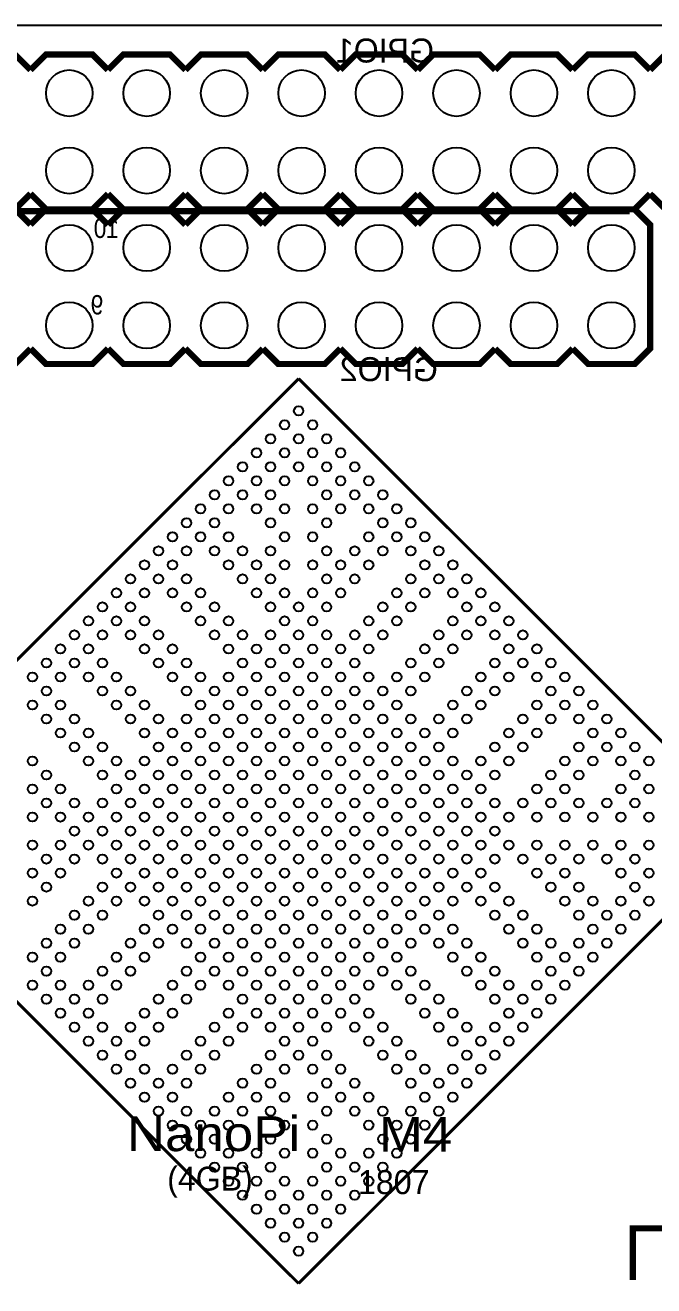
# Model space of a CAD drawing. Extents: x -2 to 100, y -14 to 56.
# Drawn here: x 22.16 to 42.78, y 14.63 to 56 of the extents above; entities that cross this region are included whole.
import ezdxf

# ---------------------------------------------------------------- set-up
doc = ezdxf.new("R2010")
doc.units = 0
doc.header["$MEASUREMENT"] = 0
for name, color, linetype in [('BG_OUTLINE', 254, 'CONTINUOUS'), ('PG_SILKSCREEN_BOTTOM', 12, 'CONTINUOUS'), ('PG_SILKSCREEN_TOP', 254, 'CONTINUOUS'), ('PIN_BOTTOM', 1, 'CONTINUOUS'), ('PIN_TOP', 110, 'CONTINUOUS')]:
    doc.layers.add(name, color=color, linetype=linetype)

msp = doc.modelspace()

# ---------------------------------------------------------------- linework, layer by layer
at = {"layer": 'BG_OUTLINE'}
msp.add_lwpolyline([(2.999994, 55.999888), (81.999836, 55.999888, -0.414214), (84.99983, 52.999894), (84.99983, 2.999994, -0.414214), (81.999836, 0), (2.999994, 0, -0.414214), (0, 2.999994), (0, 52.999894, -0.414214)], format="xyb", close=True, dxfattribs=at)
at = {"layer": 'PG_SILKSCREEN_BOTTOM'}
for points, const_width in [([(41.98874, 49.89576), (12.84224, 49.89576)], 0.2032), ([(31.1277, 44.402299), (16.278301, 29.5529)], 0.100076), ([(45.623455, 29.906544), (31.1277, 44.402299)], 0.100076), ([(16.278301, 29.5529), (31.1277, 14.703501)], 0.100076), ([(31.1277, 14.703501), (45.623455, 29.199256)], 0.100076)]:
    msp.add_lwpolyline(points, dxfattribs=dict(at, const_width=const_width))
at = {"layer": 'PG_SILKSCREEN_TOP'}
for points, const_width in [([(22.33422, 54.53126), (21.82622, 55.03926), (20.30222, 55.03926), (19.79422, 54.53126)], 0.2032), ([(24.87422, 54.53126), (24.36622, 55.03926), (22.84222, 55.03926), (22.33422, 54.53126)], 0.2032), ([(27.41422, 54.53126), (26.90622, 55.03926), (25.38222, 55.03926), (24.87422, 54.53126)], 0.2032), ([(29.95422, 54.53126), (29.44622, 55.03926), (27.92222, 55.03926), (27.41422, 54.53126)], 0.2032), ([(32.49422, 54.53126), (31.98622, 55.03926), (30.46222, 55.03926), (29.95422, 54.53126)], 0.2032), ([(35.03422, 54.53126), (34.52622, 55.03926), (33.00222, 55.03926), (32.49422, 54.53126)], 0.2032), ([(37.57422, 54.53126), (37.06622, 55.03926), (35.54222, 55.03926), (35.03422, 54.53126)], 0.2032), ([(40.11422, 54.53126), (39.60622, 55.03926), (38.08222, 55.03926), (37.57422, 54.53126)], 0.2032), ([(42.65422, 54.53126), (42.14622, 55.03926), (40.62222, 55.03926), (40.11422, 54.53126)], 0.2032), ([(45.19422, 54.53126), (44.68622, 55.03926), (43.16222, 55.03926), (42.65422, 54.53126)], 0.2032), ([(19.79422, 50.46726), (20.30222, 49.95926), (21.82622, 49.95926), (22.33422, 50.46726)], 0.2032), ([(22.33422, 50.46726), (22.84222, 49.95926), (24.36622, 49.95926), (24.87422, 50.46726)], 0.2032), ([(24.87422, 50.46726), (25.38222, 49.95926), (26.90622, 49.95926), (27.41422, 50.46726)], 0.2032), ([(27.41422, 50.46726), (27.92222, 49.95926), (29.44622, 49.95926), (29.95422, 50.46726)], 0.2032), ([(29.95422, 50.46726), (30.46222, 49.95926), (31.98622, 49.95926), (32.49422, 50.46726)], 0.2032), ([(32.49422, 50.46726), (33.00222, 49.95926), (34.52622, 49.95926), (35.03422, 50.46726)], 0.2032), ([(35.03422, 50.46726), (35.54222, 49.95926), (37.06622, 49.95926), (37.57422, 50.46726)], 0.2032), ([(37.57422, 50.46726), (38.08222, 49.95926), (39.60622, 49.95926), (40.11422, 50.46726)], 0.2032), ([(40.11422, 50.46726), (40.62222, 49.95926), (42.14622, 49.95926), (42.65422, 50.46726)], 0.2032), ([(42.65422, 50.46726), (43.16222, 49.95926), (44.68622, 49.95926), (45.19422, 50.46726)], 0.2032), ([(22.33422, 49.45126), (21.82622, 49.95926), (20.30222, 49.95926), (19.79422, 49.45126)], 0.2032), ([(24.87422, 49.45126), (24.36622, 49.95926), (22.84222, 49.95926), (22.33422, 49.45126)], 0.2032), ([(27.41422, 49.45126), (26.90622, 49.95926), (25.38222, 49.95926), (24.87422, 49.45126)], 0.2032), ([(29.95422, 49.45126), (29.44622, 49.95926), (27.92222, 49.95926), (27.41422, 49.45126)], 0.2032), ([(32.49422, 49.45126), (31.98622, 49.95926), (30.46222, 49.95926), (29.95422, 49.45126)], 0.2032), ([(35.03422, 49.45126), (34.52622, 49.95926), (33.00222, 49.95926), (32.49422, 49.45126)], 0.2032), ([(37.57422, 49.45126), (37.06622, 49.95926), (35.54222, 49.95926), (35.03422, 49.45126)], 0.2032), ([(40.11422, 49.45126), (39.60622, 49.95926), (38.08222, 49.95926), (37.57422, 49.45126)], 0.2032), ([(40.11422, 49.45126), (40.62222, 49.95926), (42.14622, 49.95926), (42.65422, 49.45126), (42.65422, 45.38726), (42.14622, 44.87926), (40.62222, 44.87926), (40.11422, 45.38726)], 0.2032), ([(19.79422, 45.38726), (20.30222, 44.87926), (21.82622, 44.87926), (22.33422, 45.38726)], 0.2032), ([(22.33422, 45.38726), (22.84222, 44.87926), (24.36622, 44.87926), (24.87422, 45.38726)], 0.2032), ([(24.87422, 45.38726), (25.38222, 44.87926), (26.90622, 44.87926), (27.41422, 45.38726)], 0.2032), ([(27.41422, 45.38726), (27.92222, 44.87926), (29.44622, 44.87926), (29.95422, 45.38726)], 0.2032), ([(29.95422, 45.38726), (30.46222, 44.87926), (31.98622, 44.87926), (32.49422, 45.38726)], 0.2032), ([(32.49422, 45.38726), (33.00222, 44.87926), (34.52622, 44.87926), (35.03422, 45.38726)], 0.2032), ([(35.03422, 45.38726), (35.54222, 44.87926), (37.06622, 44.87926), (37.57422, 45.38726)], 0.2032), ([(37.57422, 45.38726), (38.08222, 44.87926), (39.60622, 44.87926), (40.11422, 45.38726)], 0.2032), ([(42.087546, 14.816607), (42.087546, 16.516629), (48.087534, 16.516629), (48.087534, 14.816607)], 0.2)]:
    msp.add_lwpolyline(points, dxfattribs=dict(at, const_width=const_width))
at = {"layer": 'PIN_BOTTOM'}
for centre, radius in [((23.60422, 53.76926), 0.762), ((26.14422, 53.76926), 0.762), ((28.68422, 53.76926), 0.762), ((31.22422, 53.76926), 0.762), ((33.76422, 53.76926), 0.762), ((36.30422, 53.76926), 0.762), ((38.84422, 53.76926), 0.762), ((41.38422, 53.76926), 0.762), ((23.60422, 51.22926), 0.762), ((26.14422, 51.22926), 0.762), ((28.68422, 51.22926), 0.762), ((31.22422, 51.22926), 0.762), ((33.76422, 51.22926), 0.762), ((36.30422, 51.22926), 0.762), ((38.84422, 51.22926), 0.762), ((41.38422, 51.22926), 0.762), ((23.60422, 48.68926), 0.762), ((26.14422, 48.68926), 0.762), ((28.68422, 48.68926), 0.762), ((31.22422, 48.68926), 0.762), ((33.76422, 48.68926), 0.762), ((36.30422, 48.68926), 0.762), ((38.84422, 48.68926), 0.762), ((41.38422, 48.68926), 0.762), ((23.60422, 46.14926), 0.762), ((26.14422, 46.14926), 0.762), ((28.68422, 46.14926), 0.762), ((31.22422, 46.14926), 0.762), ((33.76422, 46.14926), 0.762), ((36.30422, 46.14926), 0.762), ((38.84422, 46.14926), 0.762), ((41.38422, 46.14926), 0.762), ((31.1277, 43.341544), 0.1524), ((30.668087, 42.881931), 0.1524), ((31.587313, 42.881931), 0.1524), ((30.208474, 42.422318), 0.1524), ((31.1277, 42.422318), 0.1524), ((32.046926, 42.422318), 0.1524), ((29.748861, 41.962705), 0.1524), ((30.668087, 41.962705), 0.1524), ((31.587313, 41.962705), 0.1524), ((32.506539, 41.962705), 0.1524), ((29.289273, 41.503117), 0.1524), ((30.208474, 41.503117), 0.1524), ((31.1277, 41.503117), 0.1524), ((32.046926, 41.503117), 0.1524), ((32.966127, 41.503117), 0.1524), ((28.82966, 41.043504), 0.1524), ((29.748861, 41.043504), 0.1524), ((30.668087, 41.043504), 0.1524), ((31.587313, 41.043504), 0.1524), ((32.506539, 41.043504), 0.1524), ((33.42574, 41.043504), 0.1524), ((28.36987, 40.583714), 0.1524), ((29.289273, 40.583891), 0.1524), ((30.208474, 40.583891), 0.1524), ((32.046926, 40.583891), 0.1524), ((32.966127, 40.583891), 0.1524), ((33.88553, 40.583714), 0.1524), ((27.910257, 40.124101), 0.1524), ((28.829483, 40.124101), 0.1524), ((29.748861, 40.124278), 0.1524), ((30.668087, 40.124278), 0.1524), ((31.587313, 40.124278), 0.1524), ((32.506539, 40.124278), 0.1524), ((33.425917, 40.124101), 0.1524), ((34.345143, 40.124101), 0.1524), ((27.450644, 39.664488), 0.1524), ((28.36987, 39.664488), 0.1524), ((30.208474, 39.664665), 0.1524), ((32.046926, 39.664665), 0.1524), ((33.88553, 39.664488), 0.1524), ((34.804756, 39.664488), 0.1524), ((26.991031, 39.204875), 0.1524), ((27.910257, 39.204875), 0.1524), ((28.829483, 39.204875), 0.1524), ((30.668087, 39.205052), 0.1524), ((31.587313, 39.205052), 0.1524), ((33.425917, 39.204875), 0.1524), ((34.345143, 39.204875), 0.1524), ((35.264369, 39.204875), 0.1524), ((26.531418, 38.745262), 0.1524), ((27.450644, 38.745262), 0.1524), ((28.36987, 38.745262), 0.1524), ((29.28907, 38.745262), 0.1524), ((30.208296, 38.745262), 0.1524), ((32.047104, 38.745262), 0.1524), ((32.96633, 38.745262), 0.1524), ((33.88553, 38.745262), 0.1524), ((34.804756, 38.745262), 0.1524), ((35.723982, 38.745262), 0.1524), ((26.071805, 38.285649), 0.1524), ((26.991031, 38.285649), 0.1524), ((28.829483, 38.285649), 0.1524), ((29.748683, 38.285649), 0.1524), ((30.667909, 38.285649), 0.1524), ((31.587491, 38.285649), 0.1524), ((32.506717, 38.285649), 0.1524), ((33.425917, 38.285649), 0.1524), ((35.264369, 38.285649), 0.1524), ((36.183595, 38.285649), 0.1524), ((25.612217, 37.826061), 0.1524), ((26.531418, 37.826061), 0.1524), ((27.450644, 37.826061), 0.1524), ((29.28907, 37.826061), 0.1524), ((30.208296, 37.826061), 0.1524), ((32.047104, 37.826061), 0.1524), ((32.96633, 37.826061), 0.1524), ((34.804756, 37.826061), 0.1524), ((35.723982, 37.826061), 0.1524), ((36.643183, 37.826061), 0.1524), ((25.152604, 37.366448), 0.1524), ((26.071805, 37.366448), 0.1524), ((26.991031, 37.366448), 0.1524), ((27.910257, 37.366448), 0.1524), ((29.748683, 37.366448), 0.1524), ((30.668087, 37.36627), 0.1524), ((31.587313, 37.36627), 0.1524), ((32.506717, 37.366448), 0.1524), ((34.345143, 37.366448), 0.1524), ((35.264369, 37.366448), 0.1524), ((36.183595, 37.366448), 0.1524), ((37.102796, 37.366448), 0.1524), ((24.692991, 36.906835), 0.1524), ((25.612217, 36.906835), 0.1524), ((27.450644, 36.906835), 0.1524), ((28.36987, 36.906835), 0.1524), ((30.208474, 36.906657), 0.1524), ((31.1277, 36.906657), 0.1524), ((32.046926, 36.906657), 0.1524), ((33.88553, 36.906835), 0.1524), ((34.804756, 36.906835), 0.1524), ((36.643183, 36.906835), 0.1524), ((37.562409, 36.906835), 0.1524), ((24.233378, 36.447222), 0.1524), ((25.152604, 36.447222), 0.1524), ((26.071805, 36.447222), 0.1524), ((27.910257, 36.447222), 0.1524), ((28.829483, 36.447222), 0.1524), ((30.668087, 36.447044), 0.1524), ((31.587313, 36.447044), 0.1524), ((33.425917, 36.447222), 0.1524), ((34.345143, 36.447222), 0.1524), ((36.183595, 36.447222), 0.1524), ((37.102796, 36.447222), 0.1524), ((38.022022, 36.447222), 0.1524), ((23.773765, 35.987609), 0.1524), ((24.692991, 35.987609), 0.1524), ((25.612217, 35.987609), 0.1524), ((26.531418, 35.987609), 0.1524), ((28.36987, 35.987609), 0.1524), ((29.289273, 35.987431), 0.1524), ((30.208474, 35.987431), 0.1524), ((31.1277, 35.987431), 0.1524), ((32.046926, 35.987431), 0.1524), ((32.966127, 35.987431), 0.1524), ((33.88553, 35.987609), 0.1524), ((35.723982, 35.987609), 0.1524), ((36.643183, 35.987609), 0.1524), ((37.562409, 35.987609), 0.1524), ((38.481635, 35.987609), 0.1524), ((23.314152, 35.527996), 0.1524), ((24.233378, 35.527996), 0.1524), ((26.071805, 35.527996), 0.1524), ((26.991031, 35.527996), 0.1524), ((28.82966, 35.527818), 0.1524), ((29.748861, 35.527818), 0.1524), ((30.668087, 35.527818), 0.1524), ((31.587313, 35.527818), 0.1524), ((32.506539, 35.527818), 0.1524), ((33.42574, 35.527818), 0.1524), ((35.264369, 35.527996), 0.1524), ((36.183595, 35.527996), 0.1524), ((38.022022, 35.527996), 0.1524), ((38.941248, 35.527996), 0.1524), ((22.854539, 35.068383), 0.1524), ((23.773765, 35.068383), 0.1524), ((24.692991, 35.068383), 0.1524), ((26.531418, 35.068383), 0.1524), ((27.450644, 35.068383), 0.1524), ((29.289273, 35.068205), 0.1524), ((30.208474, 35.068205), 0.1524), ((31.1277, 35.068205), 0.1524), ((32.046926, 35.068205), 0.1524), ((32.966127, 35.068205), 0.1524), ((34.804756, 35.068383), 0.1524), ((35.723982, 35.068383), 0.1524), ((37.562409, 35.068383), 0.1524), ((38.481635, 35.068383), 0.1524), ((39.400861, 35.068383), 0.1524), ((22.394951, 34.608795), 0.1524), ((23.314152, 34.608795), 0.1524), ((24.233378, 34.608795), 0.1524), ((25.152604, 34.608795), 0.1524), ((26.991031, 34.608795), 0.1524), ((27.910434, 34.608592), 0.1524), ((28.82966, 34.608592), 0.1524), ((29.748861, 34.608592), 0.1524), ((30.668087, 34.608592), 0.1524), ((31.587313, 34.608592), 0.1524), ((32.506539, 34.608592), 0.1524), ((33.42574, 34.608592), 0.1524), ((34.344966, 34.608592), 0.1524), ((35.264369, 34.608795), 0.1524), ((37.102796, 34.608795), 0.1524), ((38.022022, 34.608795), 0.1524), ((38.941248, 34.608795), 0.1524), ((39.860449, 34.608795), 0.1524), ((22.854539, 34.149182), 0.1524), ((24.692991, 34.149182), 0.1524), ((25.612217, 34.149182), 0.1524), ((27.450821, 34.149005), 0.1524), ((28.370047, 34.149005), 0.1524), ((29.289273, 34.149005), 0.1524), ((30.208474, 34.149005), 0.1524), ((31.1277, 34.149005), 0.1524), ((32.046926, 34.149005), 0.1524), ((32.966127, 34.149005), 0.1524), ((33.885353, 34.149005), 0.1524), ((34.804579, 34.149005), 0.1524), ((36.643183, 34.149182), 0.1524), ((37.562409, 34.149182), 0.1524), ((39.400861, 34.149182), 0.1524), ((40.320062, 34.149182), 0.1524), ((22.394951, 33.689569), 0.1524), ((23.314152, 33.689569), 0.1524), ((25.152604, 33.689569), 0.1524), ((26.071805, 33.689569), 0.1524), ((27.910434, 33.689392), 0.1524), ((28.82966, 33.689392), 0.1524), ((29.748861, 33.689392), 0.1524), ((30.668087, 33.689392), 0.1524), ((31.587313, 33.689392), 0.1524), ((32.506539, 33.689392), 0.1524), ((33.42574, 33.689392), 0.1524), ((34.344966, 33.689392), 0.1524), ((36.183595, 33.689569), 0.1524), ((37.102796, 33.689569), 0.1524), ((38.941248, 33.689569), 0.1524), ((39.860449, 33.689569), 0.1524), ((40.779675, 33.689569), 0.1524), ((22.854539, 33.229956), 0.1524), ((23.773765, 33.229956), 0.1524), ((25.612217, 33.229956), 0.1524), ((26.531595, 33.229779), 0.1524), ((27.450821, 33.229779), 0.1524), ((28.370047, 33.229779), 0.1524), ((29.289273, 33.229779), 0.1524), ((30.208474, 33.229779), 0.1524), ((31.1277, 33.229779), 0.1524), ((32.046926, 33.229779), 0.1524), ((32.966127, 33.229779), 0.1524), ((33.885353, 33.229779), 0.1524), ((34.804579, 33.229779), 0.1524), ((35.723805, 33.229779), 0.1524), ((36.643183, 33.229956), 0.1524), ((38.481635, 33.229956), 0.1524), ((39.400861, 33.229956), 0.1524), ((40.320062, 33.229956), 0.1524), ((41.239288, 33.229956), 0.1524), ((23.314152, 32.770343), 0.1524), ((24.233378, 32.770343), 0.1524), ((26.072008, 32.770166), 0.1524), ((26.991208, 32.770166), 0.1524), ((27.910434, 32.770166), 0.1524), ((28.82966, 32.770166), 0.1524), ((29.748861, 32.770166), 0.1524), ((30.668087, 32.770166), 0.1524), ((31.587313, 32.770166), 0.1524), ((32.506539, 32.770166), 0.1524), ((33.42574, 32.770166), 0.1524), ((34.344966, 32.770166), 0.1524), ((35.264192, 32.770166), 0.1524), ((36.183392, 32.770166), 0.1524), ((38.022022, 32.770343), 0.1524), ((38.941248, 32.770343), 0.1524), ((40.779675, 32.770343), 0.1524), ((41.698901, 32.770343), 0.1524), ((23.773765, 32.31073), 0.1524), ((24.692991, 32.31073), 0.1524), ((26.531595, 32.310553), 0.1524), ((27.450821, 32.310553), 0.1524), ((28.370047, 32.310553), 0.1524), ((29.289273, 32.310553), 0.1524), ((30.208474, 32.310553), 0.1524), ((31.1277, 32.310553), 0.1524), ((32.046926, 32.310553), 0.1524), ((32.966127, 32.310553), 0.1524), ((33.885353, 32.310553), 0.1524), ((34.804579, 32.310553), 0.1524), ((35.723805, 32.310553), 0.1524), ((37.562409, 32.31073), 0.1524), ((38.481635, 32.31073), 0.1524), ((40.320062, 32.31073), 0.1524), ((41.239288, 32.31073), 0.1524), ((42.158514, 32.31073), 0.1524), ((22.394951, 31.851117), 0.1524), ((24.233378, 31.851117), 0.1524), ((25.152782, 31.85094), 0.1524), ((26.072008, 31.85094), 0.1524), ((26.991208, 31.85094), 0.1524), ((27.910434, 31.85094), 0.1524), ((28.82966, 31.85094), 0.1524), ((29.748861, 31.85094), 0.1524), ((30.668087, 31.85094), 0.1524), ((31.587313, 31.85094), 0.1524), ((32.506539, 31.85094), 0.1524), ((33.42574, 31.85094), 0.1524), ((34.344966, 31.85094), 0.1524), ((35.264192, 31.85094), 0.1524), ((36.183392, 31.85094), 0.1524), ((37.102618, 31.85094), 0.1524), ((38.022022, 31.851117), 0.1524), ((39.860449, 31.851117), 0.1524), ((40.779675, 31.851117), 0.1524), ((41.698901, 31.851117), 0.1524), ((42.618304, 31.85094), 0.1524), ((22.854539, 31.39153), 0.1524), ((24.693169, 31.391327), 0.1524), ((25.612395, 31.391327), 0.1524), ((26.531595, 31.391327), 0.1524), ((27.450821, 31.391327), 0.1524), ((28.370047, 31.391327), 0.1524), ((29.289273, 31.391327), 0.1524), ((30.208474, 31.391327), 0.1524), ((31.1277, 31.391327), 0.1524), ((32.046926, 31.391327), 0.1524), ((32.966127, 31.391327), 0.1524), ((33.885353, 31.391327), 0.1524), ((34.804579, 31.391327), 0.1524), ((35.723805, 31.391327), 0.1524), ((36.643005, 31.391327), 0.1524), ((37.562231, 31.391327), 0.1524), ((39.400861, 31.39153), 0.1524), ((40.320062, 31.39153), 0.1524), ((42.158691, 31.391327), 0.1524), ((22.394951, 30.931917), 0.1524), ((23.314152, 30.931917), 0.1524), ((25.152782, 30.931739), 0.1524), ((26.072008, 30.931739), 0.1524), ((26.991208, 30.931739), 0.1524), ((27.910434, 30.931739), 0.1524), ((28.82966, 30.931739), 0.1524), ((29.748861, 30.931739), 0.1524), ((30.668087, 30.931739), 0.1524), ((31.587313, 30.931739), 0.1524), ((32.506539, 30.931739), 0.1524), ((33.42574, 30.931739), 0.1524), ((34.344966, 30.931739), 0.1524), ((35.264192, 30.931739), 0.1524), ((36.183392, 30.931739), 0.1524), ((37.102618, 30.931739), 0.1524), ((38.941248, 30.931917), 0.1524), ((39.860449, 30.931917), 0.1524), ((41.699078, 30.931739), 0.1524), ((42.618304, 30.931739), 0.1524), ((22.854539, 30.472304), 0.1524), ((23.773943, 30.472126), 0.1524), ((24.693169, 30.472126), 0.1524), ((25.612395, 30.472126), 0.1524), ((26.531595, 30.472126), 0.1524), ((27.450821, 30.472126), 0.1524), ((28.370047, 30.472126), 0.1524), ((29.289273, 30.472126), 0.1524), ((30.208474, 30.472126), 0.1524), ((31.1277, 30.472126), 0.1524), ((32.046926, 30.472126), 0.1524), ((32.966127, 30.472126), 0.1524), ((33.885353, 30.472126), 0.1524), ((34.804579, 30.472126), 0.1524), ((35.723805, 30.472126), 0.1524), ((36.643005, 30.472126), 0.1524), ((37.562231, 30.472126), 0.1524), ((38.481457, 30.472126), 0.1524), ((39.400861, 30.472304), 0.1524), ((40.320062, 30.472304), 0.1524), ((41.239465, 30.472126), 0.1524), ((42.158691, 30.472126), 0.1524), ((22.394951, 30.012691), 0.1524), ((23.31433, 30.012513), 0.1524), ((24.233556, 30.012513), 0.1524), ((25.152782, 30.012513), 0.1524), ((26.072008, 30.012513), 0.1524), ((26.991208, 30.012513), 0.1524), ((27.910434, 30.012513), 0.1524), ((28.82966, 30.012513), 0.1524), ((29.748861, 30.012513), 0.1524), ((30.668087, 30.012513), 0.1524), ((31.587313, 30.012513), 0.1524), ((32.506539, 30.012513), 0.1524), ((33.42574, 30.012513), 0.1524), ((34.344966, 30.012513), 0.1524), ((35.264192, 30.012513), 0.1524), ((36.183392, 30.012513), 0.1524), ((37.102618, 30.012513), 0.1524), ((38.021844, 30.012513), 0.1524), ((38.94107, 30.012513), 0.1524), ((39.860449, 30.012691), 0.1524), ((40.779852, 30.012513), 0.1524), ((41.699078, 30.012513), 0.1524), ((42.618304, 30.012513), 0.1524), ((23.773943, 29.5529), 0.1524), ((24.693169, 29.5529), 0.1524), ((25.612395, 29.5529), 0.1524), ((26.531595, 29.5529), 0.1524), ((27.450821, 29.5529), 0.1524), ((28.370047, 29.5529), 0.1524), ((29.289273, 29.5529), 0.1524), ((30.208474, 29.5529), 0.1524), ((31.1277, 29.5529), 0.1524), ((32.046926, 29.5529), 0.1524), ((32.966127, 29.5529), 0.1524), ((33.885353, 29.5529), 0.1524), ((34.804579, 29.5529), 0.1524), ((35.723805, 29.5529), 0.1524), ((36.643005, 29.5529), 0.1524), ((37.562231, 29.5529), 0.1524), ((22.394951, 29.093109), 0.1524), ((23.31433, 29.093287), 0.1524), ((24.233556, 29.093287), 0.1524), ((25.152782, 29.093287), 0.1524), ((26.072008, 29.093287), 0.1524), ((26.991208, 29.093287), 0.1524), ((27.910434, 29.093287), 0.1524), ((28.82966, 29.093287), 0.1524), ((29.748861, 29.093287), 0.1524), ((30.668087, 29.093287), 0.1524), ((31.587313, 29.093287), 0.1524), ((32.506539, 29.093287), 0.1524), ((33.42574, 29.093287), 0.1524), ((34.344966, 29.093287), 0.1524), ((35.264192, 29.093287), 0.1524), ((36.183392, 29.093287), 0.1524), ((37.102618, 29.093287), 0.1524), ((38.021844, 29.093287), 0.1524), ((38.94107, 29.093287), 0.1524), ((39.860449, 29.093109), 0.1524), ((40.779852, 29.093287), 0.1524), ((41.699078, 29.093287), 0.1524), ((42.618304, 29.093287), 0.1524), ((22.854539, 28.633496), 0.1524), ((23.773943, 28.633674), 0.1524), ((24.693169, 28.633674), 0.1524), ((25.612395, 28.633674), 0.1524), ((26.531595, 28.633674), 0.1524), ((27.450821, 28.633674), 0.1524), ((28.370047, 28.633674), 0.1524), ((29.289273, 28.633674), 0.1524), ((30.208474, 28.633674), 0.1524), ((31.1277, 28.633674), 0.1524), ((32.046926, 28.633674), 0.1524), ((32.966127, 28.633674), 0.1524), ((33.885353, 28.633674), 0.1524), ((34.804579, 28.633674), 0.1524), ((35.723805, 28.633674), 0.1524), ((36.643005, 28.633674), 0.1524), ((37.562231, 28.633674), 0.1524), ((38.481457, 28.633674), 0.1524), ((39.400861, 28.633496), 0.1524), ((40.320062, 28.633496), 0.1524), ((41.239465, 28.633674), 0.1524), ((42.158691, 28.633674), 0.1524), ((22.394951, 28.173883), 0.1524), ((23.314152, 28.173883), 0.1524), ((25.152782, 28.174061), 0.1524), ((26.072008, 28.174061), 0.1524), ((26.991208, 28.174061), 0.1524), ((27.910434, 28.174061), 0.1524), ((28.82966, 28.174061), 0.1524), ((29.748861, 28.174061), 0.1524), ((30.668087, 28.174061), 0.1524), ((31.587313, 28.174061), 0.1524), ((32.506539, 28.174061), 0.1524), ((33.42574, 28.174061), 0.1524), ((34.344966, 28.174061), 0.1524), ((35.264192, 28.174061), 0.1524), ((36.183392, 28.174061), 0.1524), ((37.102618, 28.174061), 0.1524), ((38.941248, 28.173883), 0.1524), ((39.860449, 28.173883), 0.1524), ((41.699078, 28.174061), 0.1524), ((42.618304, 28.174061), 0.1524), ((22.854539, 27.71427), 0.1524), ((24.693169, 27.714473), 0.1524), ((25.612395, 27.714473), 0.1524), ((26.531595, 27.714473), 0.1524), ((27.450821, 27.714473), 0.1524), ((28.370047, 27.714473), 0.1524), ((29.289273, 27.714473), 0.1524), ((30.208474, 27.714473), 0.1524), ((31.1277, 27.714473), 0.1524), ((32.046926, 27.714473), 0.1524), ((32.966127, 27.714473), 0.1524), ((33.885353, 27.714473), 0.1524), ((34.804579, 27.714473), 0.1524), ((35.723805, 27.714473), 0.1524), ((36.643005, 27.714473), 0.1524), ((37.562231, 27.714473), 0.1524), ((39.400861, 27.71427), 0.1524), ((40.320062, 27.71427), 0.1524), ((42.158691, 27.714473), 0.1524), ((22.394951, 27.254683), 0.1524), ((24.233378, 27.254683), 0.1524), ((25.152782, 27.25486), 0.1524), ((26.072008, 27.25486), 0.1524), ((26.991208, 27.25486), 0.1524), ((27.910434, 27.25486), 0.1524), ((28.82966, 27.25486), 0.1524), ((29.748861, 27.25486), 0.1524), ((30.668087, 27.25486), 0.1524), ((31.587313, 27.25486), 0.1524), ((32.506539, 27.25486), 0.1524), ((33.42574, 27.25486), 0.1524), ((34.344966, 27.25486), 0.1524), ((35.264192, 27.25486), 0.1524), ((36.183392, 27.25486), 0.1524), ((37.102618, 27.25486), 0.1524), ((38.022022, 27.254683), 0.1524), ((39.860449, 27.254683), 0.1524), ((40.779675, 27.254683), 0.1524), ((41.698901, 27.254683), 0.1524), ((42.618304, 27.25486), 0.1524), ((23.773765, 26.79507), 0.1524), ((24.692991, 26.79507), 0.1524), ((26.531595, 26.795247), 0.1524), ((27.450821, 26.795247), 0.1524), ((28.370047, 26.795247), 0.1524), ((29.289273, 26.795247), 0.1524), ((30.208474, 26.795247), 0.1524), ((31.1277, 26.795247), 0.1524), ((32.046926, 26.795247), 0.1524), ((32.966127, 26.795247), 0.1524), ((33.885353, 26.795247), 0.1524), ((34.804579, 26.795247), 0.1524), ((35.723805, 26.795247), 0.1524), ((37.562409, 26.79507), 0.1524), ((38.481635, 26.79507), 0.1524), ((40.320062, 26.79507), 0.1524), ((41.239288, 26.79507), 0.1524), ((42.158514, 26.79507), 0.1524), ((23.314152, 26.335457), 0.1524), ((24.233378, 26.335457), 0.1524), ((26.072008, 26.335634), 0.1524), ((26.991208, 26.335634), 0.1524), ((27.910434, 26.335634), 0.1524), ((28.82966, 26.335634), 0.1524), ((29.748861, 26.335634), 0.1524), ((30.668087, 26.335634), 0.1524), ((31.587313, 26.335634), 0.1524), ((32.506539, 26.335634), 0.1524), ((33.42574, 26.335634), 0.1524), ((34.344966, 26.335634), 0.1524), ((35.264192, 26.335634), 0.1524), ((36.183392, 26.335634), 0.1524), ((38.022022, 26.335457), 0.1524), ((38.941248, 26.335457), 0.1524), ((40.779675, 26.335457), 0.1524), ((41.698901, 26.335457), 0.1524), ((22.854539, 25.875844), 0.1524), ((23.773765, 25.875844), 0.1524), ((25.612217, 25.875844), 0.1524), ((26.531595, 25.876021), 0.1524), ((27.450821, 25.876021), 0.1524), ((28.370047, 25.876021), 0.1524), ((29.289273, 25.876021), 0.1524), ((30.208474, 25.876021), 0.1524), ((31.1277, 25.876021), 0.1524), ((32.046926, 25.876021), 0.1524), ((32.966127, 25.876021), 0.1524), ((33.885353, 25.876021), 0.1524), ((34.804579, 25.876021), 0.1524), ((35.723805, 25.876021), 0.1524), ((36.643183, 25.875844), 0.1524), ((38.481635, 25.875844), 0.1524), ((39.400861, 25.875844), 0.1524), ((40.320062, 25.875844), 0.1524), ((41.239288, 25.875844), 0.1524), ((22.394951, 25.416231), 0.1524), ((23.314152, 25.416231), 0.1524), ((25.152604, 25.416231), 0.1524), ((26.071805, 25.416231), 0.1524), ((27.910434, 25.416408), 0.1524), ((28.82966, 25.416408), 0.1524), ((29.748861, 25.416408), 0.1524), ((30.668087, 25.416408), 0.1524), ((31.587313, 25.416408), 0.1524), ((32.506539, 25.416408), 0.1524), ((33.42574, 25.416408), 0.1524), ((34.344966, 25.416408), 0.1524), ((36.183595, 25.416231), 0.1524), ((37.102796, 25.416231), 0.1524), ((38.941248, 25.416231), 0.1524), ((39.860449, 25.416231), 0.1524), ((40.779675, 25.416231), 0.1524), ((22.854539, 24.956618), 0.1524), ((24.692991, 24.956618), 0.1524), ((25.612217, 24.956618), 0.1524), ((27.450821, 24.956795), 0.1524), ((28.370047, 24.956795), 0.1524), ((29.289273, 24.956795), 0.1524), ((30.208474, 24.956795), 0.1524), ((31.1277, 24.956795), 0.1524), ((32.046926, 24.956795), 0.1524), ((32.966127, 24.956795), 0.1524), ((33.885353, 24.956795), 0.1524), ((34.804579, 24.956795), 0.1524), ((36.643183, 24.956618), 0.1524), ((37.562409, 24.956618), 0.1524), ((39.400861, 24.956618), 0.1524), ((40.320062, 24.956618), 0.1524), ((22.394951, 24.497005), 0.1524), ((23.314152, 24.497005), 0.1524), ((24.233378, 24.497005), 0.1524), ((25.152604, 24.497005), 0.1524), ((26.991031, 24.497005), 0.1524), ((27.910434, 24.497208), 0.1524), ((28.82966, 24.497208), 0.1524), ((29.748861, 24.497208), 0.1524), ((30.668087, 24.497208), 0.1524), ((31.587313, 24.497208), 0.1524), ((32.506539, 24.497208), 0.1524), ((33.42574, 24.497208), 0.1524), ((34.344966, 24.497208), 0.1524), ((35.264369, 24.497005), 0.1524), ((37.102796, 24.497005), 0.1524), ((38.022022, 24.497005), 0.1524), ((38.941248, 24.497005), 0.1524), ((39.860449, 24.497005), 0.1524), ((22.854539, 24.037417), 0.1524), ((23.773765, 24.037417), 0.1524), ((24.692991, 24.037417), 0.1524), ((26.531418, 24.037417), 0.1524), ((27.450644, 24.037417), 0.1524), ((29.289273, 24.037595), 0.1524), ((30.208474, 24.037595), 0.1524), ((31.1277, 24.037595), 0.1524), ((32.046926, 24.037595), 0.1524), ((32.966127, 24.037595), 0.1524), ((34.804756, 24.037417), 0.1524), ((35.723982, 24.037417), 0.1524), ((37.562409, 24.037417), 0.1524), ((38.481635, 24.037417), 0.1524), ((39.400861, 24.037417), 0.1524), ((23.314152, 23.577804), 0.1524), ((24.233378, 23.577804), 0.1524), ((26.071805, 23.577804), 0.1524), ((26.991031, 23.577804), 0.1524), ((28.82966, 23.577982), 0.1524), ((29.748861, 23.577982), 0.1524), ((30.668087, 23.577982), 0.1524), ((31.587313, 23.577982), 0.1524), ((32.506539, 23.577982), 0.1524), ((33.42574, 23.577982), 0.1524), ((35.264369, 23.577804), 0.1524), ((36.183595, 23.577804), 0.1524), ((38.022022, 23.577804), 0.1524), ((38.941248, 23.577804), 0.1524), ((23.773765, 23.118191), 0.1524), ((24.692991, 23.118191), 0.1524), ((25.612217, 23.118191), 0.1524), ((26.531418, 23.118191), 0.1524), ((28.36987, 23.118191), 0.1524), ((29.289273, 23.118369), 0.1524), ((30.208474, 23.118369), 0.1524), ((31.1277, 23.118369), 0.1524), ((32.046926, 23.118369), 0.1524), ((32.966127, 23.118369), 0.1524), ((33.88553, 23.118191), 0.1524), ((35.723982, 23.118191), 0.1524), ((36.643183, 23.118191), 0.1524), ((37.562409, 23.118191), 0.1524), ((38.481635, 23.118191), 0.1524), ((24.233378, 22.658578), 0.1524), ((25.152604, 22.658578), 0.1524), ((26.071805, 22.658578), 0.1524), ((27.910257, 22.658578), 0.1524), ((28.829483, 22.658578), 0.1524), ((30.668087, 22.658756), 0.1524), ((31.587313, 22.658756), 0.1524), ((33.425917, 22.658578), 0.1524), ((34.345143, 22.658578), 0.1524), ((36.183595, 22.658578), 0.1524), ((37.102796, 22.658578), 0.1524), ((38.022022, 22.658578), 0.1524), ((24.692991, 22.198965), 0.1524), ((25.612217, 22.198965), 0.1524), ((27.450644, 22.198965), 0.1524), ((28.36987, 22.198965), 0.1524), ((30.208474, 22.199143), 0.1524), ((31.1277, 22.199143), 0.1524), ((32.046926, 22.199143), 0.1524), ((33.88553, 22.198965), 0.1524), ((34.804756, 22.198965), 0.1524), ((36.643183, 22.198965), 0.1524), ((37.562409, 22.198965), 0.1524), ((25.152604, 21.739352), 0.1524), ((26.071805, 21.739352), 0.1524), ((26.991031, 21.739352), 0.1524), ((27.910257, 21.739352), 0.1524), ((29.748683, 21.739352), 0.1524), ((30.668087, 21.73953), 0.1524), ((31.587313, 21.73953), 0.1524), ((32.506717, 21.739352), 0.1524), ((34.345143, 21.739352), 0.1524), ((35.264369, 21.739352), 0.1524), ((36.183595, 21.739352), 0.1524), ((37.102796, 21.739352), 0.1524), ((25.612217, 21.279739), 0.1524), ((26.531418, 21.279739), 0.1524), ((27.450644, 21.279739), 0.1524), ((29.28907, 21.279739), 0.1524), ((30.208296, 21.279739), 0.1524), ((32.047104, 21.279739), 0.1524), ((32.96633, 21.279739), 0.1524), ((34.804756, 21.279739), 0.1524), ((35.723982, 21.279739), 0.1524), ((36.643183, 21.279739), 0.1524), ((26.071805, 20.820151), 0.1524), ((26.991031, 20.820151), 0.1524), ((28.829483, 20.820151), 0.1524), ((29.748683, 20.820151), 0.1524), ((30.667909, 20.820151), 0.1524), ((31.587491, 20.820151), 0.1524), ((32.506717, 20.820151), 0.1524), ((33.425917, 20.820151), 0.1524), ((35.264369, 20.820151), 0.1524), ((36.183595, 20.820151), 0.1524), ((26.531418, 20.360538), 0.1524), ((27.450644, 20.360538), 0.1524), ((28.36987, 20.360538), 0.1524), ((29.28907, 20.360538), 0.1524), ((30.208296, 20.360538), 0.1524), ((32.047104, 20.360538), 0.1524), ((32.96633, 20.360538), 0.1524), ((33.88553, 20.360538), 0.1524), ((34.804756, 20.360538), 0.1524), ((35.723982, 20.360538), 0.1524), ((26.991031, 19.900925), 0.1524), ((27.910257, 19.900925), 0.1524), ((28.829483, 19.900925), 0.1524), ((30.668087, 19.900748), 0.1524), ((31.587313, 19.900748), 0.1524), ((33.425917, 19.900925), 0.1524), ((34.345143, 19.900925), 0.1524), ((35.264369, 19.900925), 0.1524), ((27.450644, 19.441312), 0.1524), ((28.36987, 19.441312), 0.1524), ((30.208474, 19.441135), 0.1524), ((32.046926, 19.441135), 0.1524), ((33.88553, 19.441312), 0.1524), ((34.804756, 19.441312), 0.1524), ((27.910257, 18.981699), 0.1524), ((28.829483, 18.981699), 0.1524), ((29.748861, 18.981522), 0.1524), ((30.668087, 18.981522), 0.1524), ((31.587313, 18.981522), 0.1524), ((32.506539, 18.981522), 0.1524), ((33.425917, 18.981699), 0.1524), ((34.345143, 18.981699), 0.1524), ((28.36987, 18.522086), 0.1524), ((29.289273, 18.521909), 0.1524), ((30.208474, 18.521909), 0.1524), ((32.046926, 18.521909), 0.1524), ((32.966127, 18.521909), 0.1524), ((33.88553, 18.522086), 0.1524), ((28.82966, 18.062296), 0.1524), ((29.748861, 18.062296), 0.1524), ((30.668087, 18.062296), 0.1524), ((31.587313, 18.062296), 0.1524), ((32.506539, 18.062296), 0.1524), ((33.42574, 18.062296), 0.1524), ((29.289273, 17.602683), 0.1524), ((30.208474, 17.602683), 0.1524), ((31.1277, 17.602683), 0.1524), ((32.046926, 17.602683), 0.1524), ((32.966127, 17.602683), 0.1524), ((29.748861, 17.143095), 0.1524), ((30.668087, 17.143095), 0.1524), ((31.587313, 17.143095), 0.1524), ((32.506539, 17.143095), 0.1524), ((30.208474, 16.683482), 0.1524), ((31.1277, 16.683482), 0.1524), ((32.046926, 16.683482), 0.1524), ((30.668087, 16.223869), 0.1524), ((31.587313, 16.223869), 0.1524), ((31.1277, 15.764256), 0.1524)]:
    msp.add_circle(centre, radius, dxfattribs=at)
at = {"layer": 'PIN_TOP'}
for centre in [(23.60422, 53.76926), (26.14422, 53.76926), (28.68422, 53.76926), (31.22422, 53.76926), (33.76422, 53.76926), (36.30422, 53.76926), (38.84422, 53.76926), (41.38422, 53.76926), (23.60422, 51.22926), (26.14422, 51.22926), (28.68422, 51.22926), (31.22422, 51.22926), (33.76422, 51.22926), (36.30422, 51.22926), (38.84422, 51.22926), (41.38422, 51.22926), (23.60422, 48.68926), (26.14422, 48.68926), (28.68422, 48.68926), (31.22422, 48.68926), (33.76422, 48.68926), (36.30422, 48.68926), (38.84422, 48.68926), (41.38422, 48.68926), (23.60422, 46.14926), (26.14422, 46.14926), (28.68422, 46.14926), (31.22422, 46.14926), (33.76422, 46.14926), (36.30422, 46.14926), (38.84422, 46.14926), (41.38422, 46.14926)]:
    msp.add_circle(centre, 0.762, dxfattribs=at)

# ---------------------------------------------------------------- texts
at = {"layer": 'PG_SILKSCREEN_BOTTOM', "text_generation_flag": 2}
for s, p in [('GPIO1', (35.56762, 54.7751)), ('GPIO2', (35.69462, 44.31792))]:
    msp.add_text(s, height=0.7874, dxfattribs=at).set_placement(p)
at = {"layer": 'PG_SILKSCREEN_BOTTOM', "text_generation_flag": 2, "width": 0.88}
for s, p in [('10', (25.23744, 49.01692)), ('9', (24.72182, 46.5074))]:
    msp.add_text(s, height=0.635, dxfattribs=at).set_placement(p)
at = {"layer": 'PG_SILKSCREEN_TOP', "width": 1.133333}
for s, p in [('NanoPi', (25.49652, 19.04746)), ('M4', (33.75914, 19.02968))]:
    msp.add_text(s, height=1.143, dxfattribs=at).set_placement(p)
at = {"layer": 'PG_SILKSCREEN_TOP'}
for s, p in [('(4GB)', (26.81732, 17.75206)), ('1807', (33.07588, 17.63522))]:
    msp.add_text(s, height=0.7874, dxfattribs=at).set_placement(p)

doc.saveas('drawing.dxf')
